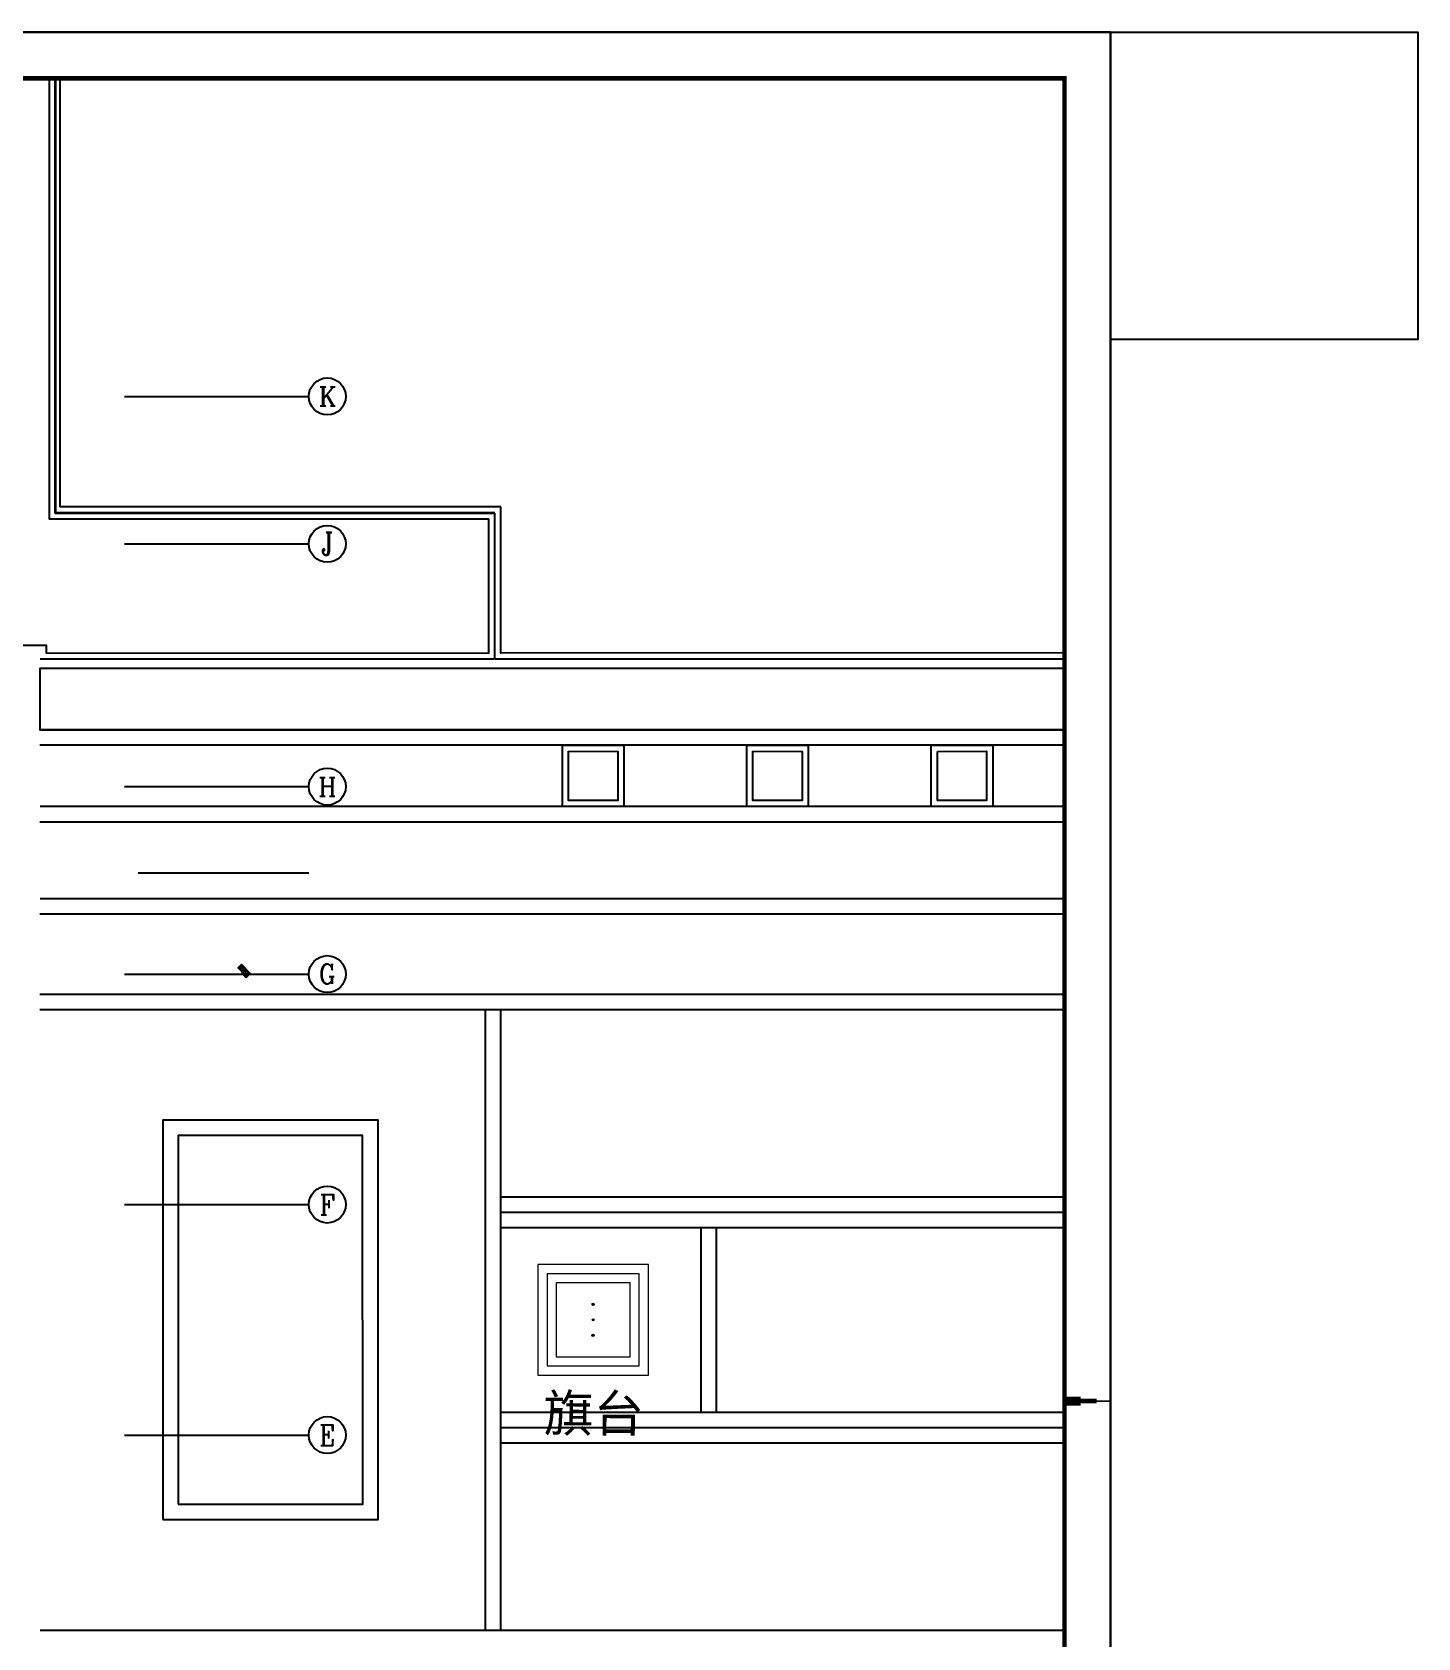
# Model space of a CAD drawing. Extents: x -55438775289 to -98440, y -7665632576 to 9496667396.
# Drawn here: x -143533 to -98440, y 214880 to 267135 of the extents above; entities that cross this region are included whole.
import ezdxf
from ezdxf.enums import TextEntityAlignment as Align
from ezdxf.lldxf.tags import DXFTag

# ---------------------------------------------------------------- set-up
doc = ezdxf.new("R2010")
doc.units = 0
doc.header["$LTSCALE"] = 1000
doc.layers.get('0').update_dxf_attribs({"linetype": 'CONTINUOUS'})
for name, color, linetype in [('0AR', 8, 'CONTINUOUS'), ('FRAME', 7, 'CONTINUOUS'), ('行政综合楼底图$0$AXIS', 8, 'CONTINUOUS'), ('行政综合楼底图$0$AXIS_TEXT', 8, 'CONTINUOUS'), ('行政综合楼底图$0$L-景观构筑小品', 8, 'CONTINUOUS'), ('行政综合楼底图$0$L-立缘石', 8, 'CONTINUOUS'), ('行政综合楼底图$0$L-道路', 8, 'CONTINUOUS'), ('行政综合楼底图$0$L-铺装分隔线', 8, 'CONTINUOUS'), ('行政综合楼底图$0$SPACE_HATCH', 8, 'CONTINUOUS'), ('行政综合楼底图$0$总图文字', 8, 'CONTINUOUS')]:
    doc.layers.add(name, color=color, linetype=linetype)
doc.layers.add('行政综合楼底图$0$_0', color=8, linetype='CONTINUOUS', lineweight=0)
doc.layers.add('行政综合楼底图$0$砼柱', color=8, linetype='CONTINUOUS', lineweight=35)
doc.styles.add('行政综合楼底图$0$_TCH_AXIS', font='COMPLEX', dxfattribs={"bigfont": 'GBCBIG'})
doc.styles.add('行政综合楼底图$0$COMPLEX', font='COMPLEX')
doc.styles.add('行政综合楼底图$0$宋体', font='')
doc.styles.add('行政综合楼底图$0$黑体', font='simhei.ttf', dxfattribs={"width": 0.8})
doc.styles.get('行政综合楼底图$0$宋体').set_extended_font_data('SimSun')
tags = doc.linetypes.add('行政综合楼底图$0$围墙', pattern='A,0,-0.515691,["围墙",行政综合楼底图$0$黑体,S=1.182911,R=0.085718,X=0,Y=-0.53575],-3.532043,3.487176', length=7.53491).pattern_tags.tags
tags[6] = DXFTag(74, 10)

# ---------------------------------------------------------------- blocks, each defined once
blk = doc.blocks.new('行政综合楼底图$0$cdjg')
at = {"layer": '行政综合楼底图$0$L-景观构筑小品', "color": 251, "lineweight": -2}
for points in [[(39516061.884, 4131175.86), (39516061.72, 4131179.457), (39516058.124, 4131179.293), (39516058.287, 4131175.697)], [(39516061.57, 4131176.147), (39516061.434, 4131179.143), (39516058.437, 4131179.007), (39516058.573, 4131176.01)], [(39516061.257, 4131176.433), (39516061.148, 4131178.83), (39516058.751, 4131178.721), (39516058.859, 4131176.324)]]:
    blk.add_lwpolyline(points, close=True, dxfattribs=at)
for centre, radius in [((39516059.981, 4131178.076), 0.0377), ((39516059.981, 4131178.076), 0.025), ((39516060.004, 4131177.577), 0.0377), ((39516060.004, 4131177.577), 0.025), ((39516060.026, 4131177.077), 0.0377), ((39516060.026, 4131177.077), 0.025)]:
    blk.add_circle(centre, radius, dxfattribs=at)
at = {"layer": '行政综合楼底图$0$L-立缘石', "color": 251}
for points in [[(39516055.806, 4131203.868), (39516041.478, 4131203.218), (39516040.847, 4131217.108), (39516073.493, 4131218.591)], [(39516074.34, 4131199.951), (39516056.022, 4131199.118), (39516055.806, 4131203.868)]]:
    blk.add_lwpolyline(points, dxfattribs=at)
at = {"layer": '行政综合楼底图$0$L-道路', "color": 251, "linetype": 'Continuous'}
blk.add_line((39516055.832, 4131198.91), (39516055.616, 4131203.66), dxfattribs=at)
blk.add_lwpolyline([(39516074.349, 4131199.751), (39516055.832, 4131198.91)], dxfattribs=at)
at = {"layer": '行政综合楼底图$0$L-铺装分隔线', "color": 251, "linetype": 'Continuous'}
for p, q in [((39516056.966, 4131167.329), (39516056.049, 4131187.508)), ((39516057.465, 4131167.351), (39516056.549, 4131187.53)), ((39516063.364, 4131180.733), (39516063.636, 4131174.739)), ((39516063.864, 4131180.755), (39516064.136, 4131174.762))]:
    blk.add_line(p, q, dxfattribs=at)
for points in [[(39516031.897, 4131216.747), (39516032.54, 4131202.607), (39516029.543, 4131202.47), (39516029.597, 4131201.272), (39516034.093, 4131201.476), (39516034.233, 4131198.379), (39516041.226, 4131198.697), (39516041.237, 4131198.447), (39516055.623, 4131199.1), (39516055.425, 4131203.451), (39516041.147, 4131202.802), (39516040.496, 4131217.138)], [(39516074.363, 4131199.451), (39516041.06, 4131197.938)], [(39516074.363, 4131199.451), (39516041.06, 4131197.938), (39516041.151, 4131195.94), (39516074.454, 4131197.453)], [(39516055.812, 4131198.909), (39516041.047, 4131198.238)], [(39516074.454, 4131197.453), (39516041.151, 4131195.94)], [(39516074.476, 4131196.954), (39516041.174, 4131195.441)], [(39516074.567, 4131194.956), (39516041.265, 4131193.443)], [(39516074.59, 4131194.456), (39516041.287, 4131192.943)], [(39516074.703, 4131191.959), (39516041.401, 4131190.446)], [(39516074.726, 4131191.459), (39516041.423, 4131189.947)], [(39516041.541, 4131187.349), (39516074.844, 4131188.862)], [(39516041.564, 4131186.85), (39516074.866, 4131188.362)], [(39516056.825, 4131181.437), (39516075.143, 4131182.269)], [(39516056.848, 4131180.937), (39516075.166, 4131181.769)], [(39516056.871, 4131180.438), (39516075.189, 4131181.27)], [(39516063.636, 4131174.739), (39516075.461, 4131175.276)], [(39516057.143, 4131174.444), (39516063.636, 4131174.739)], [(39516063.659, 4131174.239), (39516075.484, 4131174.776)], [(39516057.166, 4131173.944), (39516063.659, 4131174.239)], [(39516057.188, 4131173.445), (39516075.506, 4131174.277)], [(39516042.481, 4131166.671), (39516075.783, 4131168.183)]]:
    blk.add_lwpolyline(points, dxfattribs=at)
for points in [[(39516064.15, 4131196.485), (39516066.148, 4131196.575), (39516066.239, 4131194.577), (39516064.241, 4131194.487)], [(39516070.144, 4131196.757), (39516072.142, 4131196.848), (39516072.233, 4131194.85), (39516070.235, 4131194.759)], [(39516070.353, 4131196.566), (39516071.951, 4131196.639), (39516072.024, 4131195.04), (39516070.425, 4131194.968)], [(39516058.156, 4131196.212), (39516060.154, 4131196.303), (39516060.245, 4131194.305), (39516058.247, 4131194.214)], [(39516058.365, 4131196.022), (39516059.964, 4131196.094), (39516060.036, 4131194.496), (39516058.438, 4131194.423)], [(39516064.359, 4131196.294), (39516065.957, 4131196.366), (39516066.03, 4131194.768), (39516064.432, 4131194.695)], [(39516046.313, 4131170.448), (39516053.306, 4131170.766), (39516052.716, 4131183.753), (39516045.723, 4131183.435)], [(39516046.79, 4131170.971), (39516052.784, 4131171.243), (39516052.239, 4131183.23), (39516046.245, 4131182.958)]]:
    blk.add_lwpolyline(points, close=True, dxfattribs=at)
at = {"layer": '行政综合楼底图$0$砼柱', "color": 251}
blk.add_lwpolyline([(39516055.616, 4131203.66), (39516041.337, 4131203.011), (39516040.695, 4131217.147)], dxfattribs=at)
at = {"layer": '行政综合楼底图$0$总图文字', "color": 251, "linetype": '行政综合楼底图$0$围墙', "style": '行政综合楼底图$0$宋体'}
blk.add_text('旗台', height=1.1962, rotation=2.302, dxfattribs=at).set_placement((39516058.555, 4131173.878))
blk = doc.blocks.new('行政综合楼底图$0$_AXISO')
blk.add_circle((0, 0), 0.5)
at = {"layer": '行政综合楼底图$0$AXIS_TEXT', "style": '行政综合楼底图$0$COMPLEX', "width": 1.041667}
blk.add_attdef('A', text='', height=0.56, dxfattribs=at).set_placement((-0.25, -0.28), (0.25, -0.28), align=Align.FIT)
blk = doc.blocks.new('行政综合楼底图')
at = {"layer": '行政综合楼底图$0$SPACE_HATCH'}
h = blk.add_hatch(dxfattribs=at)
h.set_pattern_fill('ANSI37', color=256, scale=50, angle=45.0108)
h.set_pattern_definition([(90.0108, (-810194.48, 20398.12), (-79.375, -0.01495), []), (180.0108, (-810194.48, 20398.12), (0.01495, -79.375), [])])
h.paths.add_polyline_path([(-801976, 20219), (-801838, 20357), (-802123, 20642), (-802229, 20536), (-802086, 20394), (-802117, 20360)])
at = {"layer": '行政综合楼底图$0$AXIS'}
for p, q in [((-805930, 39135), (-799930, 39135)), ((-805930, 34335), (-799930, 34335)), ((-805930, 26435), (-799930, 26435)), ((-805480, 23635), (-799930, 23635)), ((-805930, 20335), (-799930, 20335)), ((-805930, 12835), (-799930, 12835)), ((-805930, 5335), (-799930, 5335))]:
    blk.add_line(p, q, dxfattribs=at)
at = {"layer": '行政综合楼底图$0$SPACE_HATCH'}
blk.add_lwpolyline([(-801944, 20251), (-801838, 20357), (-802123, 20642), (-802229, 20536)], close=True, dxfattribs=at)
blk.add_lwpolyline([(-801944, 20251), (-801976, 20219), (-802117, 20360), (-802085, 20393)], dxfattribs=at)
at = {"layer": '行政综合楼底图$0$_0', "linetype": 'Continuous', "xscale": 999.9999999999999, "yscale": 999.9999999999999, "zscale": 999.9999999999999, "rotation": 357.3992613976861}
blk.add_blockref('行政综合楼底图$0$cdjg', (-39663604306, -2333837878), dxfattribs=at)
at = {"layer": '行政综合楼底图$0$AXIS'}
ref = blk.add_blockref('行政综合楼底图$0$_AXISO', (-799330, 39135), dxfattribs=dict(at, xscale=1200, yscale=1200, zscale=1200))
ref.add_attrib('A', 'K', dxfattribs={"layer": '行政综合楼底图$0$AXIS_TEXT', "height": 623, "style": '行政综合楼底图$0$_TCH_AXIS'}).set_placement((-799612, 38823), (-799048, 38823), align=Align.FIT)
ref = blk.add_blockref('行政综合楼底图$0$_AXISO', (-799330, 34335), dxfattribs=dict(at, xscale=1200, yscale=1200, zscale=1200))
ref.add_attrib('A', 'J', dxfattribs={"layer": '行政综合楼底图$0$AXIS_TEXT', "height": 744, "style": '行政综合楼底图$0$_TCH_AXIS'}).set_placement((-799525, 33963), (-799135, 33963), align=Align.FIT)
ref = blk.add_blockref('行政综合楼底图$0$_AXISO', (-799330, 26435), dxfattribs=dict(at, xscale=1200, yscale=1200, zscale=1200))
ref.add_attrib('A', 'H', dxfattribs={"layer": '行政综合楼底图$0$AXIS_TEXT', "height": 608, "style": '行政综合楼底图$0$_TCH_AXIS'}).set_placement((-799620, 26130), (-799040, 26130), align=Align.FIT)
ref = blk.add_blockref('行政综合楼底图$0$_AXISO', (-799330, 20335), dxfattribs=dict(at, xscale=1200, yscale=1200, zscale=1200))
ref.add_attrib('A', 'G', dxfattribs={"layer": '行政综合楼底图$0$AXIS_TEXT', "height": 638, "style": '行政综合楼底图$0$_TCH_AXIS'}).set_placement((-799603, 20016), (-799057, 20016), align=Align.FIT)
ref = blk.add_blockref('行政综合楼底图$0$_AXISO', (-799330, 12835), dxfattribs=dict(at, xscale=1200, yscale=1200, zscale=1200))
ref.add_attrib('A', 'F', dxfattribs={"layer": '行政综合楼底图$0$AXIS_TEXT', "height": 668, "style": '行政综合楼底图$0$_TCH_AXIS'}).set_placement((-799585, 12500), (-799075, 12500), align=Align.FIT)
ref = blk.add_blockref('行政综合楼底图$0$_AXISO', (-799330, 5335), dxfattribs=dict(at, xscale=1200, yscale=1200, zscale=1200))
ref.add_attrib('A', 'E', dxfattribs={"layer": '行政综合楼底图$0$AXIS_TEXT', "height": 668, "style": '行政综合楼底图$0$_TCH_AXIS'}).set_placement((-799585, 5000), (-799075, 5000), align=Align.FIT)
blk = doc.blocks.new('a1')
at = {"layer": 'FRAME'}
blk.add_lwpolyline([(32220, 126240), (116320, 126240), (116320, 185640), (32220, 185640)], close=True, dxfattribs=at)
at = {"layer": 'FRAME', "const_width": 100}
blk.add_lwpolyline([(34720, 127240), (115320, 127240), (115320, 184640), (34720, 184640)], close=True, dxfattribs=at)
at = {"layer": 'FRAME'}
for points, const_width in [([(115320, 155940), (115670, 155940)], 200), ([(115320, 155940), (116020, 155940)], 100), ([(116320, 155940), (115320, 155940)], 35)]:
    blk.add_lwpolyline(points, dxfattribs=dict(at, const_width=const_width))
blk = doc.blocks.new('打印框')
at = {"layer": 'FRAME'}
blk.add_lwpolyline([(-894711, 340006), (-810611, 340006), (-810611, 280606), (-894711, 280606)], close=True, dxfattribs=at)

msp = doc.modelspace()

# ---------------------------------------------------------------- block references
at = {"layer": '0AR'}
msp.add_blockref('行政综合楼底图', (665403, 216146), dxfattribs=at)

# ---------------------------------------------------------------- next in the draw order: linework, layer by layer
msp.add_lwpolyline([(-108440, 267135), (-98440, 267135), (-98440, 257135), (-108440, 257135)], close=True, dxfattribs=at)

# ---------------------------------------------------------------- next in the draw order: block references
at = {"layer": 'FRAME', "xscale": 1.5, "yscale": 1.5, "zscale": 1.5}
for name, p in [('a1', (-282920, -11325)), ('打印框', (1107477, -242874))]:
    msp.add_blockref(name, p, dxfattribs=at)

doc.saveas('drawing.dxf')
